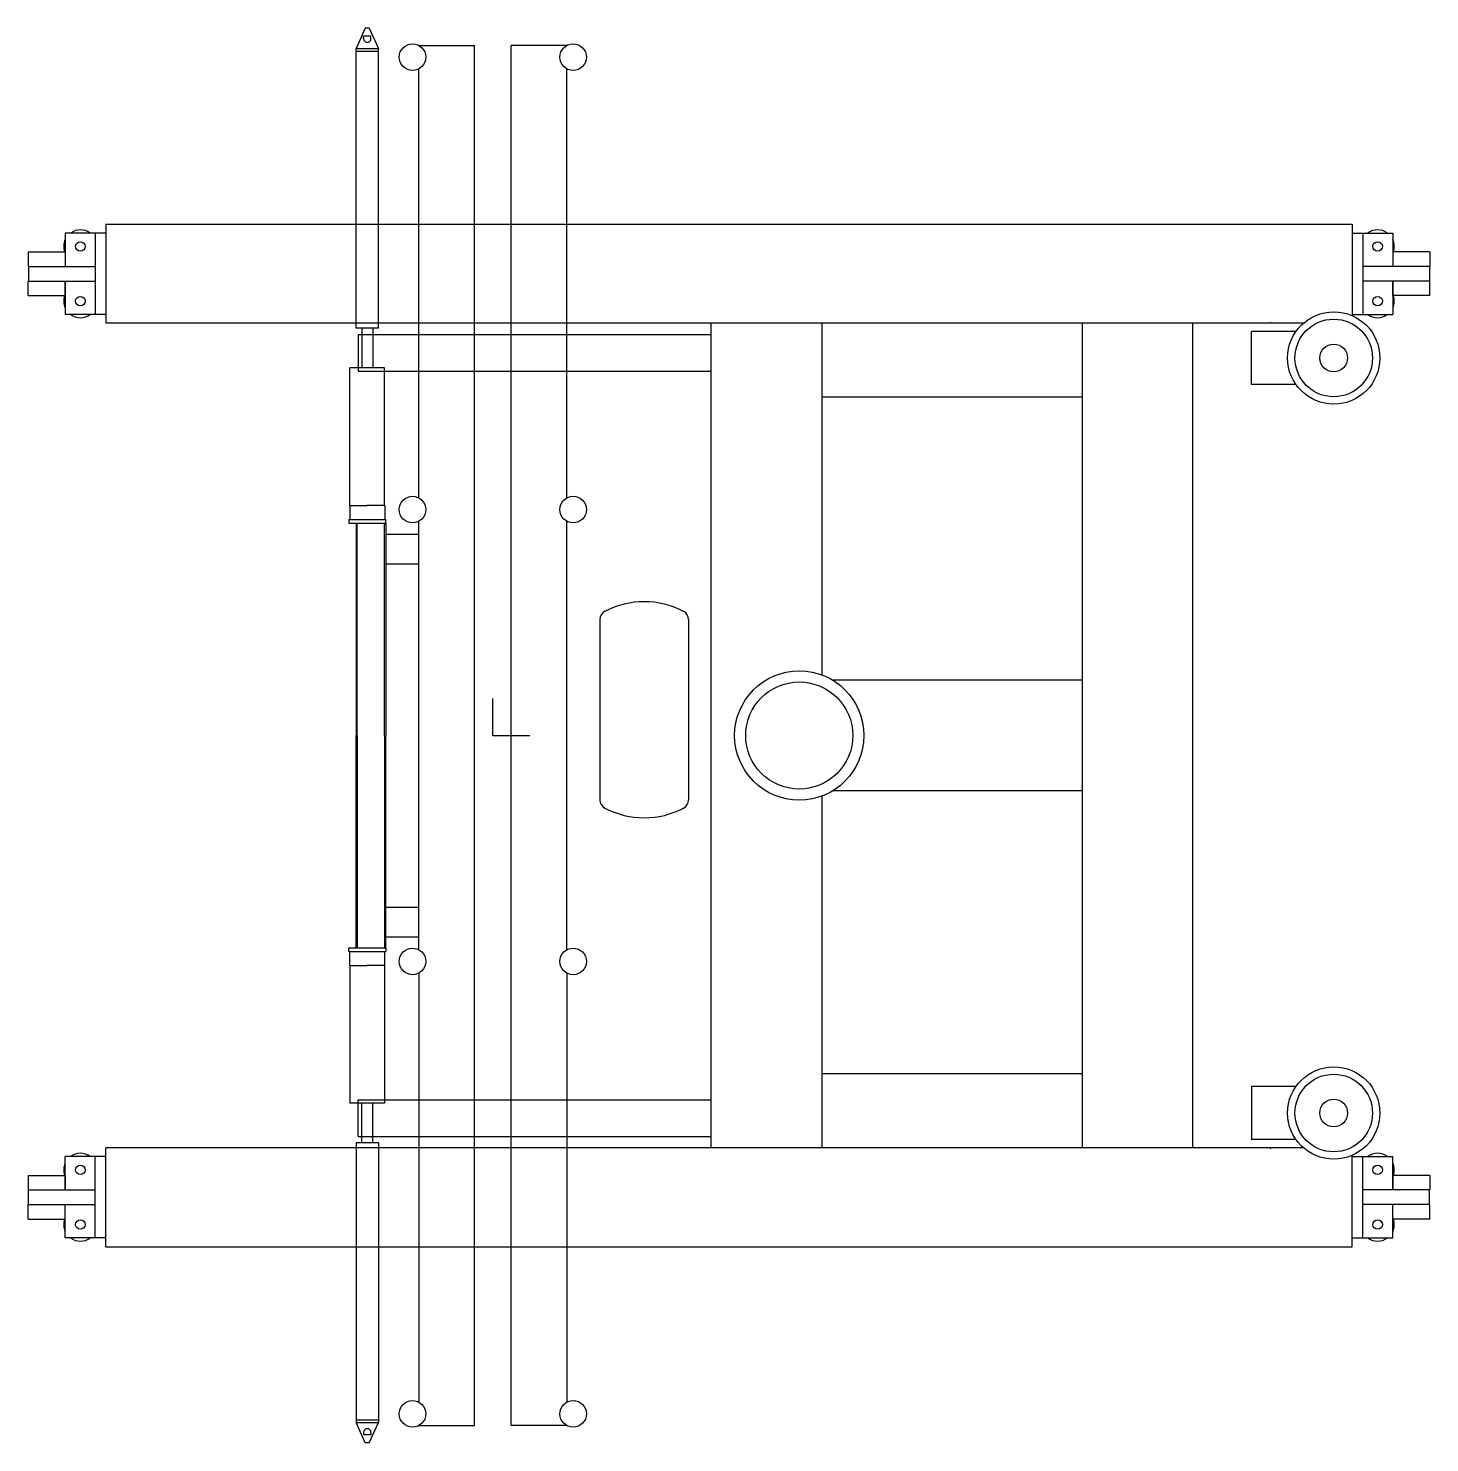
# Model space of a CAD drawing. Extents: x -1258 to 2537, y -1915 to 1915.
import ezdxf

# ---------------------------------------------------------------- set-up
doc = ezdxf.new("R2010")
doc.units = 0
doc.linetypes.add('LTYPE_1', pattern=[66.875, 0, -66.875])
for name, color, linetype in [('LAYER_11', 5, 'CONTINUOUS'), ('LAYER_3', 12, 'LTYPE_1'), ('LAYER_6', 11, 'CONTINUOUS')]:
    doc.layers.add(name, color=color, linetype=linetype)

msp = doc.modelspace()

# ---------------------------------------------------------------- linework, layer by layer
at = {"layer": 'LAYER_11', "color": 12, "linetype": 'CONTINUOUS'}
for p, q in [((-345.5, 1914.5), (-370, 1859.6)), ((-334.5, 1914.5), (-345.5, 1914.5)), ((-334.5, 1914.5), (-310, 1859.6)), ((-350, 1886.5), (-350, 1893.2)), ((-330, 1893.2), (-350, 1893.2)), ((-330, 1886.5), (-330, 1893.2)), ((-370, 1859.6), (-310, 1859.6)), ((-370, 1102.5), (-370, 1859.6)), ((-370, 1852.5), (-310, 1852.5)), ((-310, 1102.5), (-310, 1859.6)), ((-310, 1102.5), (-370, 1102.5)), ((-310, -1102.5), (-370, -1102.5)), ((-370, -1102.5), (-370, -1859.6)), ((-310, -1102.5), (-310, -1859.6)), ((-370, -1852.5), (-310, -1852.5)), ((-345.5, -1914.5), (-370, -1859.6)), ((-370, -1859.6), (-310, -1859.6)), ((-334.5, -1914.5), (-310, -1859.6)), ((-350, -1886.5), (-350, -1893.2)), ((-330, -1893.2), (-350, -1893.2)), ((-330, -1886.5), (-330, -1893.2)), ((-334.5, -1914.5), (-345.5, -1914.5))]:
    msp.add_line(p, q, dxfattribs=at)
at = {"layer": 'LAYER_11', "linetype": 'CONTINUOUS'}
for p, q in [((-200, 1868), (-50, 1868)), ((-50, -1868), (-50, 1868)), ((200, 1868), (50, 1868)), ((50, -1868), (50, 1868)), ((-355, 1102.5), (-355, 995)), ((-325, 1102.5), (-325, 995)), ((-293, 995), (-387.5, 995)), ((-387, 623), (-387, 995)), ((-293, 623), (-293, 995)), ((-387.5, 623), (-387.5, 585)), ((-387.5, 623), (-340, 623)), ((-292.5, 623), (-340, 623)), ((-292.5, 623), (-292.5, 585)), ((0, 0), (0, 100)), ((0, 0), (100, 0)), ((-387.5, -623), (-387.5, -585)), ((-292.5, -623), (-292.5, -585)), ((-387.5, -623), (-340, -623)), ((-387, -623), (-387, -995)), ((-292.5, -623), (-340, -623)), ((-293, -623), (-293, -995)), ((-293, -995), (-387.5, -995)), ((-355, -1102.5), (-355, -995)), ((-325, -1102.5), (-325, -995)), ((-200, -1868), (-50, -1868)), ((200, -1868), (50, -1868))]:
    msp.add_line(p, q, dxfattribs=at)
for centre in [(-217.5, 1836.5), (217.5, 1836.5), (-217.5, 611.5), (217.5, 611.5), (-217.5, -611.5), (217.5, -611.5), (-217.5, -1836.5), (217.5, -1836.5)]:
    msp.add_circle(centre, 36, dxfattribs=at)
at = {"layer": 'LAYER_11', "color": 12, "linetype": 'CONTINUOUS'}
for centre, start, end in [((-340, 1886.5), 180, 0), ((-340, -1886.5), 0, 180)]:
    msp.add_arc(centre, 10, start, end, dxfattribs=at)
at = {"layer": 'LAYER_3', "color": 7, "linetype": 'CONTINUOUS'}
for p, q in [((-1048, 1384), (-1048, 1116)), ((2327, 1384), (2327.1, 1136.8)), ((2194.7, 1116), (-1048, 1116)), ((2327.1, 1136.8), (2327.1, 1136.6)), ((2194.7, -1116), (-1048, -1116)), ((-1048, -1384), (-1048, -1116)), ((2327, -1384), (2327.1, -1136.8)), ((2327.1, -1136.8), (2327.1, -1136.6))]:
    msp.add_line(p, q, dxfattribs=at)
at = {"layer": 'LAYER_3', "linetype": 'CONTINUOUS'}
for p, q in [((-1048, 1384), (2327, 1384)), ((590.5, 1116), (590.5, -1116)), ((890.5, 1116), (890.5, 164.1)), ((1595.5, 1116), (1595.5, -1116)), ((1895.5, -1116), (1895.5, 1116)), ((-365, 1086), (590.5, 1086)), ((-365, 1086), (-365, 986)), ((-365, 986), (590.5, 986)), ((1595.5, 916), (890.5, 916)), ((1595.5, 150), (919.8, 150)), ((1595.5, -150), (919.8, -150)), ((890.5, -164.1), (890.5, -1116)), ((1595.5, -916), (890.5, -916)), ((-365, -1086), (-365, -986)), ((-365, -986), (590.5, -986)), ((-365, -1086), (590.5, -1086)), ((-1048, -1384), (2327, -1384))]:
    msp.add_line(p, q, dxfattribs=at)
at = {"layer": 'LAYER_3', "color": 16, "linetype": 'CONTINUOUS'}
for p, q in [((-1048, 1360), (-1158, 1360)), ((-1158, 1360), (-1158, 1270)), ((-1077, 1360), (-1077, 1140)), ((2327, 1360), (2437, 1360)), ((2356, 1360), (2356, 1140)), ((2437, 1360), (2437, 1270)), ((-1257, 1270), (-1077, 1270)), ((-1257, 1270), (-1257, 1230)), ((2536, 1270), (2356, 1270)), ((2536, 1270), (2536, 1230)), ((-1257, 1230), (-1077, 1230)), ((-1158, 1230), (-1158, 1140)), ((2536, 1230), (2356, 1230)), ((2437, 1230), (2437, 1140)), ((-1048, 1140), (-1158, 1140)), ((2327, 1140), (2437, 1140)), ((-1048, -1140), (-1158, -1140)), ((-1158, -1230), (-1158, -1140)), ((-1077, -1360), (-1077, -1140)), ((2327, -1140), (2437, -1140)), ((2356, -1360), (2356, -1140)), ((2437, -1230), (2437, -1140)), ((-1257, -1230), (-1077, -1230)), ((-1257, -1270), (-1257, -1230)), ((2536, -1230), (2356, -1230)), ((2536, -1270), (2536, -1230)), ((-1257, -1270), (-1077, -1270)), ((-1158, -1360), (-1158, -1270)), ((2536, -1270), (2356, -1270)), ((2437, -1360), (2437, -1270)), ((-1048, -1360), (-1158, -1360)), ((2327, -1360), (2437, -1360))]:
    msp.add_line(p, q, dxfattribs=at)
at = {"layer": 'LAYER_3', "color": 10, "linetype": 'CONTINUOUS'}
for p, q in [((-1258, 1309), (-1158, 1309)), ((-1258, 1309), (-1258, 1270)), ((-1158, 1309), (-1158, 1270)), ((2537, 1309), (2437, 1309)), ((2437, 1309), (2437, 1270)), ((2537, 1309), (2537, 1270)), ((-1258, 1270), (-1158, 1270)), ((2537, 1270), (2437, 1270)), ((-1258, 1230), (-1158, 1230)), ((-1258, 1191), (-1258, 1230)), ((-1158, 1191), (-1158, 1230)), ((2537, 1230), (2437, 1230)), ((2437, 1191), (2437, 1230)), ((2537, 1191), (2537, 1230)), ((-1258, 1191), (-1158, 1191)), ((2537, 1191), (2437, 1191)), ((2107.1, 1119), (2104.1, 1116)), ((2107.1, -1119), (2104.1, -1116)), ((-1258, -1191), (-1158, -1191)), ((-1258, -1191), (-1258, -1230)), ((-1158, -1191), (-1158, -1230)), ((2537, -1191), (2437, -1191)), ((2437, -1191), (2437, -1230)), ((2537, -1191), (2537, -1230)), ((-1258, -1230), (-1158, -1230)), ((2537, -1230), (2437, -1230)), ((-1258, -1270), (-1158, -1270)), ((-1258, -1309), (-1258, -1270)), ((-1158, -1309), (-1158, -1270)), ((2537, -1270), (2437, -1270)), ((2437, -1309), (2437, -1270)), ((2537, -1309), (2537, -1270)), ((-1258, -1309), (-1158, -1309)), ((2537, -1309), (2437, -1309))]:
    msp.add_line(p, q, dxfattribs=at)
at = {"layer": 'LAYER_3', "color": 131, "linetype": 'CONTINUOUS'}
for p, q in [((2054.1, 950), (2054.1, 1094)), ((2174.9, 1094), (2054.1, 1094)), ((2174.9, 950), (2054.1, 950)), ((2054.1, -950), (2054.1, -1094)), ((2174.9, -950), (2054.1, -950)), ((2174.9, -1094), (2054.1, -1094))]:
    msp.add_line(p, q, dxfattribs=at)
at = {"layer": 'LAYER_3', "color": 12, "linetype": 'CONTINUOUS'}
for p, q in [((290, 314), (290, -174.3)), ((530, 314), (530, -174.3))]:
    msp.add_line(p, q, dxfattribs=at)
at = {"layer": 'LAYER_3', "color": 6, "linetype": 'CONTINUOUS'}
for centre in [(-1117, 1324), (2396, 1324), (-1117, 1176), (2396, 1176), (-1117, -1176), (2396, -1176), (-1117, -1324), (2396, -1324)]:
    msp.add_circle(centre, 12.8, dxfattribs=at)
at = {"layer": 'LAYER_3', "linetype": 'CONTINUOUS'}
for centre, radius in [((2277.1, 1022), 125), ((2277.1, 1022), 105), ((829.7, 0), 175), ((829.7, 0), 145), ((2277.1, -1022), 125), ((2277.1, -1022), 105)]:
    msp.add_circle(centre, radius, dxfattribs=at)
at = {"layer": 'LAYER_3', "color": 131, "linetype": 'CONTINUOUS'}
for centre in [(2277.1, 1022), (2277.1, 1022), (2277.1, 1022), (2277.1, 1022), (2277.1, 1022), (2277.1, 1022), (2277.1, -1022), (2277.1, -1022), (2277.1, -1022), (2277.1, -1022), (2277.1, -1022), (2277.1, -1022)]:
    msp.add_circle(centre, 37.5, dxfattribs=at)
at = {"layer": 'LAYER_3', "color": 6, "linetype": 'CONTINUOUS'}
for centre, start, end in [((-1117, 1324), 155.6594, 199.4643), ((-1117, 1324), 53.1289, 126.8711), ((2396, 1324), 53.1289, 126.8711), ((2396, 1324), 340.5357, 24.3406), ((-1117, 1176), 160.5316, 204.3406), ((2396, 1176), 335.6594, 19.4684), ((-1117, 1176), 233.1333, 306.8667), ((-1117, 1166.5), 323.9194, 323.9218), ((2396, 1166.5), 216.0782, 216.0806), ((2396, 1176), 233.1333, 306.8667), ((-1117, -1176), 53.1333, 126.8667), ((-1117, -1166.5), 36.0782, 36.0806), ((2396, -1166.5), 143.9194, 143.9218), ((2396, -1176), 53.1333, 126.8667), ((-1117, -1176), 155.6594, 199.4684), ((2396, -1176), 340.5316, 24.3406), ((-1117, -1324), 160.5357, 204.3406), ((2396, -1324), 335.6594, 19.4643), ((-1117, -1324), 233.1289, 306.8711), ((2396, -1324), 233.1289, 306.8711)]:
    msp.add_arc(centre, 45, start, end, dxfattribs=at)
at = {"layer": 'LAYER_3', "color": 12, "linetype": 'CONTINUOUS'}
for centre, radius, start, end in [((410, 132.6), 229.7, 62.3475, 117.6525), ((315, 314), 25, 117.6525, 180), ((505, 314), 25, 0, 62.3475), ((315, -174.3), 25, 180, 242.3475), ((505, -174.3), 25, 297.6525, 0), ((410, 7), 229.7, 242.3475, 297.6525)]:
    msp.add_arc(centre, radius, start, end, dxfattribs=at)
at = {"layer": 'LAYER_6', "linetype": 'CONTINUOUS'}
for p, q in [((-235, 1805), (-235, 1805)), ((-200, 643), (-200, 1805)), ((200, 643), (200, 1805)), ((235, 1805), (235, 1805)), ((-390, 585), (-290, 585)), ((-390, 585), (-390, 575)), ((-390, 575), (-290, 575)), ((-370, 575), (-370, 0)), ((-367, 0), (-367, 575)), ((-293, 0), (-293, 575)), ((-290, 575), (-290, 585)), ((-290, 575), (-290, 0)), ((-200, -580), (-200, 580)), ((200, -580), (200, 580)), ((-290, 545), (-200, 545)), ((-290, 465), (-200, 465)), ((-370, -575), (-370, 0)), ((-367, 0), (-367, -575)), ((-293, 0), (-293, -575)), ((-290, -575), (-290, 0)), ((-290, -465), (-200, -465)), ((-290, -545), (-200, -545)), ((-390, -585), (-390, -575)), ((-390, -575), (-290, -575)), ((-390, -585), (-290, -585)), ((-290, -575), (-290, -585)), ((-200, -643), (-200, -1805)), ((200, -643), (200, -1805)), ((-235, -1805), (-235, -1805)), ((235, -1805), (235, -1805))]:
    msp.add_line(p, q, dxfattribs=at)

doc.saveas('drawing.dxf')
